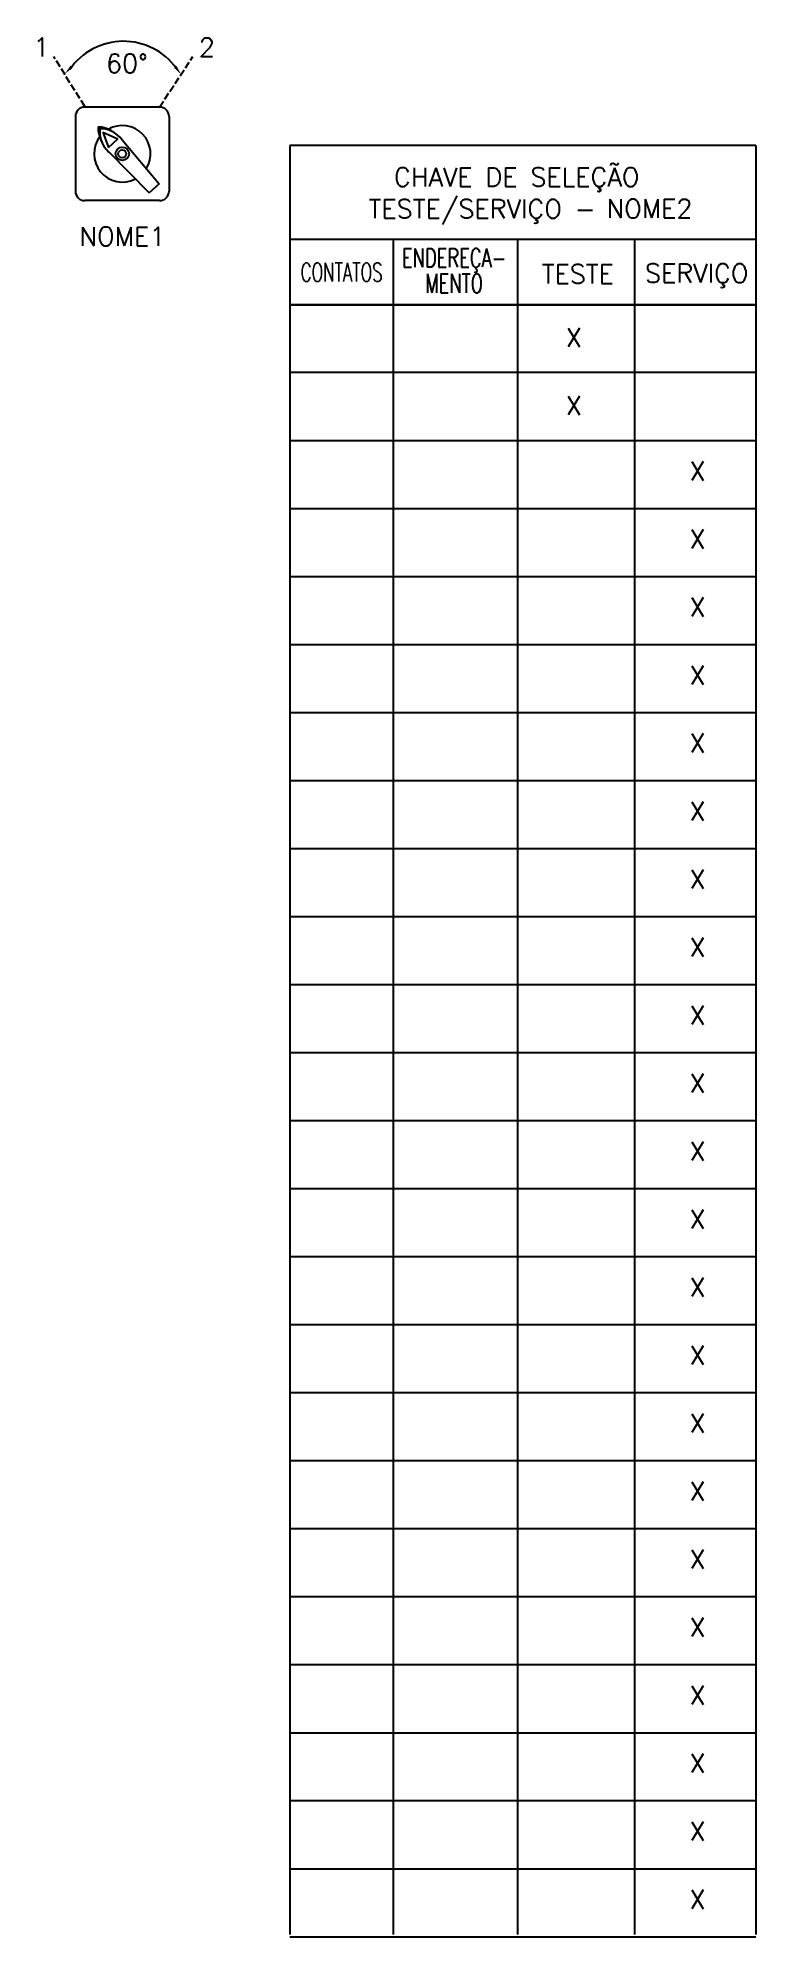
# Model space of a CAD drawing. Header units: millimetres. Extents: x 2355 to 2431, y 1760 to 1963.
import ezdxf
from ezdxf.enums import TextEntityAlignment as Align

# ---------------------------------------------------------------- set-up
doc = ezdxf.new("R2010")
doc.units = ezdxf.units.MM
doc.linetypes.add('USTATION2', pattern=[1, 0.75, -0.25])
doc.styles.add('ROMANS', font='romans')

msp = doc.modelspace()

# ---------------------------------------------------------------- linework, layer by layer
at = {"linetype": 'USTATION2'}
for p, q in [((2359.79, 1955.59), (2356.48, 1960.93)), ((2367.79, 1955.54), (2371.33, 1960.93))]:
    msp.add_line(p, q, dxfattribs=at)
at = {"linetype": 'Continuous'}
for p, q in [((2358.79, 1954.54), (2358.79, 1946.54)), ((2367.79, 1955.54), (2359.79, 1955.54)), ((2368.79, 1954.54), (2368.79, 1946.54)), ((2361.42, 1953.21), (2361.23, 1953.42)), ((2361.72, 1952.87), (2362.31, 1951.22)), ((2361.72, 1952.87), (2363.31, 1952.13)), ((2362.31, 1951.22), (2363.31, 1952.13)), ((2363.79, 1952.02), (2367.72, 1947.32)), ((2362.37, 1950.74), (2366.67, 1946.37)), ((2381.69, 1951.42), (2381.69, 1760.3)), ((2431.49, 1951.42), (2381.69, 1951.42)), ((2431.49, 1951.42), (2431.49, 1760.3)), ((2367.72, 1947.32), (2366.67, 1946.37)), ((2364.52, 1945.54), (2359.79, 1945.54)), ((2367.79, 1945.54), (2364.52, 1945.54)), ((2381.69, 1941.42), (2431.49, 1941.42)), ((2392.75, 1941.42), (2392.75, 1760.3)), ((2406.03, 1941.42), (2406.03, 1760.3)), ((2418.51, 1941.42), (2418.51, 1760.3)), ((2381.69, 1934.42), (2431.49, 1934.42))]:
    msp.add_line(p, q, dxfattribs=at)
for p, q in [((2381.69, 1934.42), (2381.69, 1930.7)), ((2431.49, 1934.42), (2381.69, 1934.42)), ((2431.49, 1927.16), (2381.69, 1927.16)), ((2431.49, 1919.89), (2381.69, 1919.89)), ((2431.49, 1912.62), (2381.69, 1912.62)), ((2431.49, 1905.36), (2381.69, 1905.36)), ((2431.49, 1898.09), (2381.69, 1898.09)), ((2431.49, 1890.82), (2381.69, 1890.82)), ((2431.49, 1883.56), (2381.69, 1883.56)), ((2431.49, 1876.29), (2381.69, 1876.29)), ((2431.49, 1869.02), (2381.69, 1869.02)), ((2431.49, 1861.76), (2381.69, 1861.76)), ((2431.49, 1854.49), (2381.69, 1854.49)), ((2431.49, 1847.22), (2381.69, 1847.22)), ((2431.49, 1839.96), (2381.69, 1839.96)), ((2431.49, 1832.69), (2381.69, 1832.69)), ((2431.49, 1825.42), (2381.69, 1825.42)), ((2431.49, 1818.16), (2381.69, 1818.16)), ((2431.49, 1810.89), (2381.69, 1810.89)), ((2431.49, 1803.62), (2381.69, 1803.62)), ((2431.49, 1796.36), (2381.69, 1796.36)), ((2431.49, 1789.09), (2381.69, 1789.09)), ((2431.49, 1781.82), (2381.69, 1781.82)), ((2431.49, 1774.56), (2381.69, 1774.56)), ((2431.49, 1767.29), (2381.69, 1767.29)), ((2431.49, 1760.02), (2381.69, 1760.02))]:
    msp.add_line(p, q)
for centre, radius in [((2363.8, 1950.54), 0.716), ((2363.79, 1950.54), 0.425)]:
    msp.add_circle(centre, radius, dxfattribs=at)
msp.add_arc((2363.93, 1955.58), 6.98, 35.6621, 145.414)
for centre, radius, start, end in [((2359.79, 1954.54), 1, 90, 180), ((2367.79, 1954.54), 1, 0, 90), ((2363.8, 1950.54), 3.02, 141.4851, 297.5971), ((2364.85, 1953.38), 3.63, 179.4189, 226.8181), ((2360.91, 1949.81), 3.63, 37.6058, 85.005), ((2364.32, 1952.86), 2.92, 173.2418, 203.1632), ((2361.48, 1950.29), 2.92, 61.2607, 91.1821), ((2363.8, 1950.54), 3.02, 327.9803, 119.9941), ((2359.79, 1946.54), 1, 180, 270), ((2367.79, 1946.54), 1, 270, 0)]:
    msp.add_arc(centre, radius, start, end, dxfattribs=at)
for points in [[(2358.5, 1959.71), (2358.26, 1959.95), (2357.68, 1959.12)], [(2369.34, 1959.72), (2369.6, 1959.92), (2370.08, 1959.02)]]:
    msp.add_solid(points)

# ---------------------------------------------------------------- texts
at = {"linetype": 'Continuous', "style": 'ROMANS'}
for s, p in [('1', (2355.14, 1960.92)), ('2', (2372.84, 1960.92)), ('60°', (2364.29, 1959.2)), ('TESTE', (2412.45, 1936.7)), ('SERVIÇO', (2425.16, 1936.78))]:
    msp.add_text(s, height=2, dxfattribs=at).set_placement(p, align=Align.CENTER)
at = {"color": 7, "linetype": 'Continuous', "style": 'ROMANS'}
for s, p in [('CHAVE DE SELEÇÃO', (2405.93, 1947.06)), ('TESTE/SERVIÇO -', (2402.23, 1943.66))]:
    msp.add_text(s, height=2, dxfattribs=at).set_placement(p, align=Align.CENTER)
at = {"linetype": 'Continuous', "style": 'ROMANS', "width": 0.7}
for s, p in [('ENDEREÇA-', (2399.24, 1938.43)), ('MENTO', (2399.24, 1935.7))]:
    msp.add_text(s, height=2, dxfattribs=at).set_placement(p, align=Align.CENTER)
at = {"linetype": 'Continuous', "style": 'ROMANS', "width": 0.65}
msp.add_text('CONTATOS', height=2, dxfattribs=at).set_placement((2387.23, 1937.89), align=Align.MIDDLE_CENTER)
at = {"linetype": 'Continuous', "style": 'ROMANS'}
for p in [(2412.02, 1930.91), (2412.02, 1923.64), (2425.25, 1916.65), (2425.25, 1909.39), (2425.25, 1902.12), (2425.25, 1894.85), (2425.25, 1887.59), (2425.25, 1880.32), (2425.25, 1873.05), (2425.25, 1865.79), (2425.25, 1858.52), (2425.25, 1851.25), (2425.25, 1843.99), (2425.25, 1836.72), (2425.25, 1829.45), (2425.25, 1822.19), (2425.25, 1814.92), (2425.25, 1807.65), (2425.25, 1800.39), (2425.25, 1793.12), (2425.25, 1785.85), (2425.25, 1778.59), (2425.25, 1771.32), (2425.25, 1764.05)]:
    msp.add_text('X', height=2, dxfattribs=at).set_placement(p, align=Align.MIDDLE_CENTER)
at = {"style": 'ROMANS'}
for tag, p in [('NOME2', (2420.11, 1944.69)), ('NOME1', (2363.8, 1941.72))]:
    msp.add_attdef(tag, text='', height=2, dxfattribs=at).set_placement(p, align=Align.MIDDLE_CENTER)

doc.saveas('drawing.dxf')
